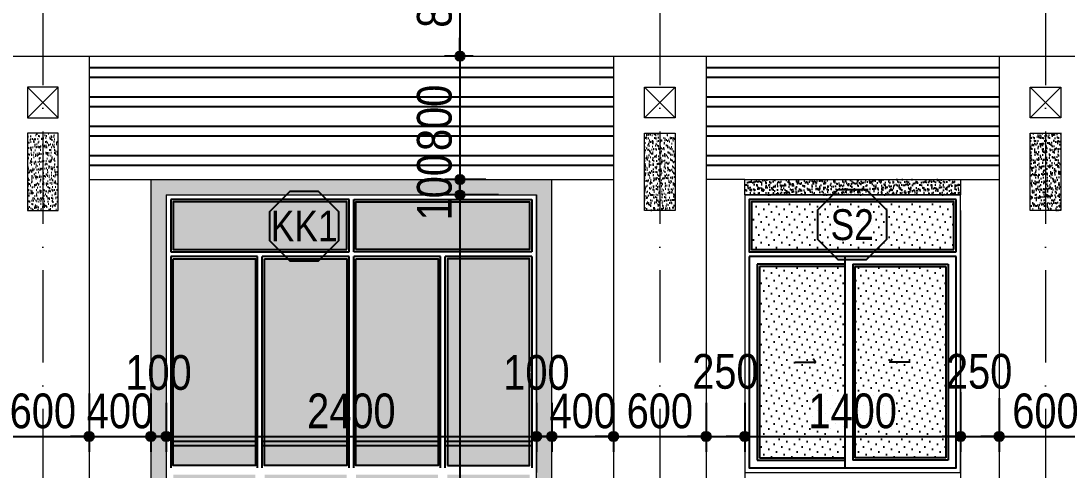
# Model space of a CAD drawing. Extents: x -1107188 to -523840, y 39692 to 514392.
# Drawn here: x -1084518 to -1077736, y 417517 to 420430 of the extents above; entities that cross this region are included whole.
import ezdxf
from ezdxf.enums import TextEntityAlignment as Align

# ---------------------------------------------------------------- set-up
doc = ezdxf.new("R2010")
doc.units = 0
doc.linetypes.add('ACAD_ISO10W100', pattern=[18, 12, -3, 0, -3])
doc.layers.get('DEFPOINTS').update_dxf_attribs({"linetype": 'CONTINUOUS'})
for name, color, linetype in [('DIM', 1, 'CONTINUOUS'), ('DOOR', 20, 'CONTINUOUS'), ('HACTH', 8, 'CONTINUOUS'), ('HATCH', 8, 'CONTINUOUS'), ('KINH 1', 142, 'CONTINUOUS'), ('TAGS', 60, 'CONTINUOUS')]:
    doc.layers.add(name, color=color, linetype=linetype)
doc.layers.add('NET-THAY', color=2, linetype='CONTINUOUS', lineweight=13)
doc.layers.add('TRUC', color=24, linetype='CONTINUOUS', lineweight=0)
doc.styles.add('HEL-CONDENSE', font='')
doc.styles.add('VNI-HELVE-CONDENSEN', font='')
doc.styles.get('HEL-CONDENSE').set_extended_font_data('VNI-Helve-Condense')
doc.styles.get('VNI-HELVE-CONDENSEN').set_extended_font_data('VNI-Helve-Condense')
doc.dimstyles.new('D100', dxfattribs={"dimtxt": 225, "dimasz": 1.2, "dimexe": 100, "dimexo": 0, "dimgap": 50, "dimtad": 1, "dimdec": 0, "dimzin": 13, "dimdsep": 46, "dimtxsty": 'HEL-CONDENSE', "dimblk": 'D50', "dimcen": 0, "dimclrd": 1, "dimclre": 1, "dimclrt": 7, "dimadec": 0, "dimazin": 0, "dimtfac": 1, "dimtdec": 0, "dimtmove": 0, "dimatfit": 3, "dimldrblk": 'D50', "dimfxl": 1, "dimtolj": 1, "dimtzin": 13, "dimarcsym": 0})
pattern_1 = [(37.5, (-2396478.653, 162683.128), (-1.2000235, 36.7059928), [0, -28.956, 0, -32.385, 0, -30.95625]), (7.5, (-2396478.653, 162683.13), (33.7142462, 53.7618825), [0, -15.621, 0, -26.0985, 0, -10.00125]), (327.5, (-2396502.085, 162683.128), (59.3244278, 0.10778885), [0, -9.525, 0, -34.29, 0, -44.7675]), (317.5, (-2396502.085, 162683.13), (57.266734, 16.7196992), [0, -4.7625, 0, -22.479, 0, -25.7175])]
pattern_2 = [(180, (-1259883.07, -48754.8), (-1e-14, -190.5), []), (180, (-1259946.57, -48691.3), (-1e-14, -190.5), [])]

# ---------------------------------------------------------------- blocks, each defined once
blk = doc.blocks.new('KH-CUADI')
at = {"layer": 'TAGS'}
blk.add_lwpolyline([(-124.3, 300), (-300, 124.3), (-300, -124.3), (-124.3, -300), (124.3, -300), (300, -124.3), (300, 124.3), (124.3, 300)], close=True, dxfattribs=at)
at = {"layer": 'TAGS', "style": 'VNI-HELVE-CONDENSEN'}
blk.add_attdef('D', text='', height=300, dxfattribs=at).set_placement((0, 0), align=Align.MIDDLE)
blk = doc.blocks.new('A$C5F62150E')
at = {"layer": 'KINH 1'}
h = blk.add_hatch(dxfattribs=at)
h.set_pattern_fill('DOTS', color=256, scale=750, angle=45, style=0)
h.set_pattern_definition([(45, (0, 0), (-16.5728, 49.71845), [0, -46.875])])
h.paths.add_polyline_path([(2528.9, 1072.2), (1218.9, 1072.2), (1218.9, 762.2), (2528.9, 762.2)])
h.paths.add_polyline_path([(1823.9, 652.2), (1268.9, 652.2), (1268.9, -587.8), (1823.9, -587.8)])
h.paths.add_polyline_path([(2478.9, 652.2), (1888.9, 652.2), (1888.9, -587.8), (2478.9, -587.8)])
at = {"layer": 'DOOR'}
for p, q in [((2543.9, 747.2), (2543.9, 1087.2)), ((2543.9, 717.2), (1203.9, 717.2)), ((1823.9, 717.2), (1823.9, -652.8)), ((1823.9, 667.2), (1253.9, 667.2)), ((1253.9, 667.2), (1253.9, -602.8)), ((1873.9, 667.2), (1873.9, -602.8)), ((1873.9, 667.2), (2493.9, 667.2)), ((2493.9, 667.2), (2493.9, -602.8)), ((1253.9, -602.8), (1823.9, -602.8)), ((2493.9, -602.8), (1873.9, -602.8))]:
    blk.add_line(p, q, dxfattribs=at)
at = {"layer": 'DOOR', "color": 8}
for p, q in [((1823.9, 652.2), (1268.9, 652.2)), ((1268.9, 652.2), (1268.9, -587.8)), ((1888.9, 652.2), (1888.9, -587.8)), ((1888.9, 652.2), (2478.9, 652.2)), ((2478.9, 652.2), (2478.9, -587.8)), ((1268.9, -587.8), (1823.9, -587.8)), ((2478.9, -587.8), (1888.9, -587.8))]:
    blk.add_line(p, q, dxfattribs=at)
at = {"layer": 'DOOR'}
for points in [[(2543.9, 1087.2), (1203.9, 1087.2), (1203.9, 747.2), (2543.9, 747.2)], [(1203.9, 717.2), (1203.9, -652.8), (2543.9, -652.8), (2543.9, 717.2)], [(1501.6, 32.3), (1632, 32.3), (1618.7, 53)], [(2246.2, 32.3), (2115.8, 32.3), (2129.1, 53)]]:
    blk.add_lwpolyline(points, dxfattribs=at)
at = {"layer": 'DOOR', "color": 8}
blk.add_lwpolyline([(2528.9, 762.2), (2528.9, 1072.2), (1218.9, 1072.2), (1218.9, 762.2), (2528.9, 762.2)], close=True, dxfattribs=at)
at = {"layer": 'NET-THAY'}
for p, q in [((1173.9, 1117.2), (2573.9, 1117.2)), ((2573.9, -682.8), (2573.9, 1117.2)), ((1173.9, -682.8), (2573.9, -682.8))]:
    blk.add_line(p, q, dxfattribs=at)
blk.add_lwpolyline([(1173.9, 1117.2), (1173.9, -682.8)], dxfattribs=at)
at = {"layer": 'TAGS', "linetype": 'Continuous'}
ref = blk.add_blockref('KH-CUADI', (1871, 924.3), dxfattribs=dict(at, xscale=0.75, yscale=0.75, zscale=0.75, rotation=180))
ref.add_attrib('D', 'S2', dxfattribs={"color": 7, "height": 200, "style": 'VNI-HELVE-CONDENSEN'}).set_placement((1871, 924.3), align=Align.MIDDLE)
blk = doc.blocks.new('D50')
at = {"layer": 'DIM'}
blk.add_hatch(color=256, dxfattribs=at).paths.add_polyline_path([(25, 0, 1), (-25, 0, 1)])
blk.add_line((25, 0), (100, 0), dxfattribs=at)
blk.add_circle((0, 0), 25, dxfattribs=at)
blk = doc.blocks.new('*D844')
at = {"layer": 'DEFPOINTS', "color": 0, "linetype": 'Continuous', "transparency": 16777216}
for p in [(-1084675.8, 418038.1), (-1084075.8, 418013.2), (-1084075.8, 417734.3)]:
    blk.add_point(p, dxfattribs=at)
at = {"layer": 'DIM', "color": 1, "linetype": 'Continuous', "lineweight": -2, "transparency": 16777216}
for p, q in [((-1084675.8, 418038.1), (-1084675.8, 417634.3)), ((-1084075.8, 418013.2), (-1084075.8, 417634.3)), ((-1084674.6, 417734.3), (-1084077, 417734.3))]:
    blk.add_line(p, q, dxfattribs=at)
at = {"layer": 'DIM', "color": 1, "linetype": 'Continuous', "lineweight": -2, "transparency": 16777216, "xscale": 1.199999999999999, "yscale": 1.199999999999999, "zscale": 1.199999999999999, "rotation": 180}
blk.add_blockref('D50', (-1084675.8, 417734.3), dxfattribs=at)
at = {"layer": 'DIM', "color": 1, "linetype": 'Continuous', "lineweight": -2, "transparency": 16777216, "xscale": 1.199999999999999, "yscale": 1.199999999999999, "zscale": 1.199999999999999}
blk.add_blockref('D50', (-1084075.8, 417734.3), dxfattribs=at)
at = {"layer": 'DIM', "color": 7, "linetype": 'Continuous', "transparency": 16777216, "insert": (-1084375.8, 417899.2), "char_height": 225, "attachment_point": 5, "style": 'HEL-CONDENSE'}
blk.add_mtext('\\A1;600', dxfattribs=at)
blk = doc.blocks.new('*D845')
at = {"layer": 'DEFPOINTS', "color": 0, "linetype": 'Continuous', "transparency": 16777216}
for p in [(-1084075.8, 418013.2), (-1083675.8, 418013.2), (-1083675.8, 417734.3)]:
    blk.add_point(p, dxfattribs=at)
at = {"layer": 'DIM', "color": 1, "linetype": 'Continuous', "lineweight": -2, "transparency": 16777216}
for p, q in [((-1084075.8, 418013.2), (-1084075.8, 417634.3)), ((-1083675.8, 418013.2), (-1083675.8, 417634.3)), ((-1084074.6, 417734.3), (-1083677, 417734.3))]:
    blk.add_line(p, q, dxfattribs=at)
at = {"layer": 'DIM', "color": 1, "linetype": 'Continuous', "lineweight": -2, "transparency": 16777216, "xscale": 1.199999999999999, "yscale": 1.199999999999999, "zscale": 1.199999999999999, "rotation": 180}
blk.add_blockref('D50', (-1084075.8, 417734.3), dxfattribs=at)
at = {"layer": 'DIM', "color": 1, "linetype": 'Continuous', "lineweight": -2, "transparency": 16777216, "xscale": 1.199999999999999, "yscale": 1.199999999999999, "zscale": 1.199999999999999}
blk.add_blockref('D50', (-1083675.8, 417734.3), dxfattribs=at)
at = {"layer": 'DIM', "color": 7, "linetype": 'Continuous', "transparency": 16777216, "insert": (-1083875.8, 417899.2), "char_height": 225, "attachment_point": 5, "style": 'HEL-CONDENSE'}
blk.add_mtext('\\A1;400', dxfattribs=at)
blk = doc.blocks.new('*D846')
at = {"layer": 'DEFPOINTS', "color": 0, "linetype": 'Continuous', "transparency": 16777216}
for p in [(-1083675.8, 418013.2), (-1083575.8, 417952.3), (-1083575.8, 417734.3)]:
    blk.add_point(p, dxfattribs=at)
at = {"layer": 'DIM', "color": 1, "linetype": 'Continuous', "lineweight": -2, "transparency": 16777216}
for p, q in [((-1083675.8, 418013.2), (-1083675.8, 417634.3)), ((-1083575.8, 417952.3), (-1083575.8, 417634.3)), ((-1083677, 417734.3), (-1083678.2, 417734.3)), ((-1083675.8, 417734.3), (-1083575.8, 417734.3)), ((-1083574.6, 417734.3), (-1083573.4, 417734.3))]:
    blk.add_line(p, q, dxfattribs=at)
at = {"layer": 'DIM', "color": 1, "linetype": 'Continuous', "lineweight": -2, "transparency": 16777216, "xscale": 1.199999999999999, "yscale": 1.199999999999999, "zscale": 1.199999999999999}
blk.add_blockref('D50', (-1083675.8, 417734.3), dxfattribs=at)
at = {"layer": 'DIM', "color": 1, "linetype": 'Continuous', "lineweight": -2, "transparency": 16777216, "xscale": 1.199999999999999, "yscale": 1.199999999999999, "zscale": 1.199999999999999, "rotation": 180}
blk.add_blockref('D50', (-1083575.8, 417734.3), dxfattribs=at)
at = {"layer": 'DIM', "color": 7, "linetype": 'Continuous', "transparency": 16777216, "insert": (-1083625.8, 418148.4), "char_height": 225, "attachment_point": 5, "style": 'HEL-CONDENSE'}
blk.add_mtext('\\A1;100', dxfattribs=at)
blk = doc.blocks.new('*D847')
at = {"layer": 'DEFPOINTS', "color": 0, "linetype": 'Continuous', "transparency": 16777216}
for p in [(-1083575.8, 417952.3), (-1081175.8, 417952.3), (-1081175.8, 417734.3)]:
    blk.add_point(p, dxfattribs=at)
at = {"layer": 'DIM', "color": 1, "linetype": 'Continuous', "lineweight": -2, "transparency": 16777216}
for p, q in [((-1083575.8, 417952.3), (-1083575.8, 417634.3)), ((-1081175.8, 417952.3), (-1081175.8, 417634.3)), ((-1083574.6, 417734.3), (-1081177, 417734.3))]:
    blk.add_line(p, q, dxfattribs=at)
at = {"layer": 'DIM', "color": 1, "linetype": 'Continuous', "lineweight": -2, "transparency": 16777216, "xscale": 1.199999999999999, "yscale": 1.199999999999999, "zscale": 1.199999999999999, "rotation": 180}
blk.add_blockref('D50', (-1083575.8, 417734.3), dxfattribs=at)
at = {"layer": 'DIM', "color": 1, "linetype": 'Continuous', "lineweight": -2, "transparency": 16777216, "xscale": 1.199999999999999, "yscale": 1.199999999999999, "zscale": 1.199999999999999}
blk.add_blockref('D50', (-1081175.8, 417734.3), dxfattribs=at)
at = {"layer": 'DIM', "color": 7, "linetype": 'Continuous', "transparency": 16777216, "insert": (-1082375.8, 417899.2), "char_height": 225, "attachment_point": 5, "style": 'HEL-CONDENSE'}
blk.add_mtext('\\A1;2400', dxfattribs=at)
blk = doc.blocks.new('*D848')
at = {"layer": 'DEFPOINTS', "color": 0, "linetype": 'Continuous', "transparency": 16777216}
for p in [(-1081175.8, 417952.3), (-1081075.8, 417952.3), (-1081075.8, 417734.3)]:
    blk.add_point(p, dxfattribs=at)
at = {"layer": 'DIM', "color": 1, "linetype": 'Continuous', "lineweight": -2, "transparency": 16777216}
for p, q in [((-1081175.8, 417952.3), (-1081175.8, 417634.3)), ((-1081075.8, 417952.3), (-1081075.8, 417634.3)), ((-1081177, 417734.3), (-1081178.2, 417734.3)), ((-1081175.8, 417734.3), (-1081075.8, 417734.3)), ((-1081074.6, 417734.3), (-1081073.4, 417734.3))]:
    blk.add_line(p, q, dxfattribs=at)
at = {"layer": 'DIM', "color": 1, "linetype": 'Continuous', "lineweight": -2, "transparency": 16777216, "xscale": 1.199999999999999, "yscale": 1.199999999999999, "zscale": 1.199999999999999}
blk.add_blockref('D50', (-1081175.8, 417734.3), dxfattribs=at)
at = {"layer": 'DIM', "color": 1, "linetype": 'Continuous', "lineweight": -2, "transparency": 16777216, "xscale": 1.199999999999999, "yscale": 1.199999999999999, "zscale": 1.199999999999999, "rotation": 180}
blk.add_blockref('D50', (-1081075.8, 417734.3), dxfattribs=at)
at = {"layer": 'DIM', "color": 7, "linetype": 'Continuous', "transparency": 16777216, "insert": (-1081175.8, 418148.8), "char_height": 225, "attachment_point": 5, "style": 'HEL-CONDENSE'}
blk.add_mtext('\\A1;100', dxfattribs=at)
blk = doc.blocks.new('*D792')
at = {"layer": 'DEFPOINTS', "color": 0, "linetype": 'Continuous', "transparency": 16777216}
for p in [(-1081075.8, 417952.3), (-1080675.8, 417952.3), (-1080675.8, 417734.3)]:
    blk.add_point(p, dxfattribs=at)
at = {"layer": 'DIM', "color": 1, "linetype": 'Continuous', "lineweight": -2, "transparency": 16777216}
for p, q in [((-1081075.8, 417952.3), (-1081075.8, 417634.3)), ((-1080675.8, 417952.3), (-1080675.8, 417634.3)), ((-1081074.6, 417734.3), (-1080677, 417734.3))]:
    blk.add_line(p, q, dxfattribs=at)
at = {"layer": 'DIM', "color": 1, "linetype": 'Continuous', "lineweight": -2, "transparency": 16777216, "xscale": 1.199999999999999, "yscale": 1.199999999999999, "zscale": 1.199999999999999, "rotation": 180}
blk.add_blockref('D50', (-1081075.8, 417734.3), dxfattribs=at)
at = {"layer": 'DIM', "color": 1, "linetype": 'Continuous', "lineweight": -2, "transparency": 16777216, "xscale": 1.199999999999999, "yscale": 1.199999999999999, "zscale": 1.199999999999999}
blk.add_blockref('D50', (-1080675.8, 417734.3), dxfattribs=at)
at = {"layer": 'DIM', "color": 7, "linetype": 'Continuous', "transparency": 16777216, "insert": (-1080875.8, 417899.2), "char_height": 225, "attachment_point": 5, "style": 'HEL-CONDENSE'}
blk.add_mtext('\\A1;400', dxfattribs=at)
blk = doc.blocks.new('*D793')
at = {"layer": 'DEFPOINTS', "color": 0, "linetype": 'Continuous', "transparency": 16777216}
for p in [(-1080675.8, 417952.3), (-1080075.8, 417952.3), (-1080075.8, 417734.3)]:
    blk.add_point(p, dxfattribs=at)
at = {"layer": 'DIM', "color": 1, "linetype": 'Continuous', "lineweight": -2, "transparency": 16777216}
for p, q in [((-1080675.8, 417952.3), (-1080675.8, 417634.3)), ((-1080075.8, 417952.3), (-1080075.8, 417634.3)), ((-1080674.6, 417734.3), (-1080077, 417734.3))]:
    blk.add_line(p, q, dxfattribs=at)
at = {"layer": 'DIM', "color": 1, "linetype": 'Continuous', "lineweight": -2, "transparency": 16777216, "xscale": 1.199999999999999, "yscale": 1.199999999999999, "zscale": 1.199999999999999, "rotation": 180}
blk.add_blockref('D50', (-1080675.8, 417734.3), dxfattribs=at)
at = {"layer": 'DIM', "color": 1, "linetype": 'Continuous', "lineweight": -2, "transparency": 16777216, "xscale": 1.199999999999999, "yscale": 1.199999999999999, "zscale": 1.199999999999999}
blk.add_blockref('D50', (-1080075.8, 417734.3), dxfattribs=at)
at = {"layer": 'DIM', "color": 7, "linetype": 'Continuous', "transparency": 16777216, "insert": (-1080375.8, 417899.2), "char_height": 225, "attachment_point": 5, "style": 'HEL-CONDENSE'}
blk.add_mtext('\\A1;600', dxfattribs=at)
blk = doc.blocks.new('*D794')
at = {"layer": 'DEFPOINTS', "color": 0, "linetype": 'Continuous', "transparency": 16777216}
for p in [(-1080075.8, 417952.3), (-1079825.8, 417952.3), (-1079825.8, 417734.3)]:
    blk.add_point(p, dxfattribs=at)
at = {"layer": 'DIM', "color": 1, "linetype": 'Continuous', "lineweight": -2, "transparency": 16777216}
for p, q in [((-1080075.8, 417952.3), (-1080075.8, 417634.3)), ((-1079825.8, 417952.3), (-1079825.8, 417634.3)), ((-1080074.6, 417734.3), (-1079827, 417734.3))]:
    blk.add_line(p, q, dxfattribs=at)
at = {"layer": 'DIM', "color": 1, "linetype": 'Continuous', "lineweight": -2, "transparency": 16777216, "xscale": 1.199999999999999, "yscale": 1.199999999999999, "zscale": 1.199999999999999, "rotation": 180}
blk.add_blockref('D50', (-1080075.8, 417734.3), dxfattribs=at)
at = {"layer": 'DIM', "color": 1, "linetype": 'Continuous', "lineweight": -2, "transparency": 16777216, "xscale": 1.199999999999999, "yscale": 1.199999999999999, "zscale": 1.199999999999999}
blk.add_blockref('D50', (-1079825.8, 417734.3), dxfattribs=at)
at = {"layer": 'DIM', "color": 7, "linetype": 'Continuous', "transparency": 16777216, "insert": (-1079950.8, 418155.5), "char_height": 225, "attachment_point": 5, "style": 'HEL-CONDENSE'}
blk.add_mtext('\\A1;250', dxfattribs=at)
blk = doc.blocks.new('*D795')
at = {"layer": 'DEFPOINTS', "color": 0, "linetype": 'Continuous', "transparency": 16777216}
for p in [(-1078425.8, 418023.2), (-1079825.8, 417952.3), (-1078425.8, 417734.3)]:
    blk.add_point(p, dxfattribs=at)
at = {"layer": 'DIM', "color": 1, "linetype": 'Continuous', "lineweight": -2, "transparency": 16777216}
for p, q in [((-1078425.8, 418023.2), (-1078425.8, 417634.3)), ((-1079825.8, 417952.3), (-1079825.8, 417634.3)), ((-1079824.6, 417734.3), (-1078427, 417734.3))]:
    blk.add_line(p, q, dxfattribs=at)
at = {"layer": 'DIM', "color": 1, "linetype": 'Continuous', "lineweight": -2, "transparency": 16777216, "xscale": 1.199999999999999, "yscale": 1.199999999999999, "zscale": 1.199999999999999, "rotation": 180}
blk.add_blockref('D50', (-1079825.8, 417734.3), dxfattribs=at)
at = {"layer": 'DIM', "color": 1, "linetype": 'Continuous', "lineweight": -2, "transparency": 16777216, "xscale": 1.199999999999999, "yscale": 1.199999999999999, "zscale": 1.199999999999999}
blk.add_blockref('D50', (-1078425.8, 417734.3), dxfattribs=at)
at = {"layer": 'DIM', "color": 7, "linetype": 'Continuous', "transparency": 16777216, "insert": (-1079125.8, 417899.2), "char_height": 225, "attachment_point": 5, "style": 'HEL-CONDENSE'}
blk.add_mtext('\\A1;1400', dxfattribs=at)
blk = doc.blocks.new('*D796')
at = {"layer": 'DEFPOINTS', "color": 0, "linetype": 'Continuous', "transparency": 16777216}
for p in [(-1078425.8, 418023.2), (-1078175.8, 417983.4), (-1078175.8, 417734.3)]:
    blk.add_point(p, dxfattribs=at)
at = {"layer": 'DIM', "color": 1, "linetype": 'Continuous', "lineweight": -2, "transparency": 16777216}
for p, q in [((-1078425.8, 418023.2), (-1078425.8, 417634.3)), ((-1078175.8, 417983.4), (-1078175.8, 417634.3)), ((-1078424.6, 417734.3), (-1078177, 417734.3))]:
    blk.add_line(p, q, dxfattribs=at)
at = {"layer": 'DIM', "color": 1, "linetype": 'Continuous', "lineweight": -2, "transparency": 16777216, "xscale": 1.199999999999999, "yscale": 1.199999999999999, "zscale": 1.199999999999999, "rotation": 180}
blk.add_blockref('D50', (-1078425.8, 417734.3), dxfattribs=at)
at = {"layer": 'DIM', "color": 1, "linetype": 'Continuous', "lineweight": -2, "transparency": 16777216, "xscale": 1.199999999999999, "yscale": 1.199999999999999, "zscale": 1.199999999999999}
blk.add_blockref('D50', (-1078175.8, 417734.3), dxfattribs=at)
at = {"layer": 'DIM', "color": 7, "linetype": 'Continuous', "transparency": 16777216, "insert": (-1078305.8, 418155.8), "char_height": 225, "attachment_point": 5, "style": 'HEL-CONDENSE'}
blk.add_mtext('\\A1;250', dxfattribs=at)
blk = doc.blocks.new('*D797')
at = {"layer": 'DEFPOINTS', "color": 0, "linetype": 'Continuous', "transparency": 16777216}
for p in [(-1078175.8, 417983.4), (-1077575.8, 417983.4), (-1077575.8, 417734.3)]:
    blk.add_point(p, dxfattribs=at)
at = {"layer": 'DIM', "color": 1, "linetype": 'Continuous', "lineweight": -2, "transparency": 16777216}
for p, q in [((-1078175.8, 417983.4), (-1078175.8, 417634.3)), ((-1077575.8, 417983.4), (-1077575.8, 417634.3)), ((-1078174.6, 417734.3), (-1077577, 417734.3))]:
    blk.add_line(p, q, dxfattribs=at)
at = {"layer": 'DIM', "color": 1, "linetype": 'Continuous', "lineweight": -2, "transparency": 16777216, "xscale": 1.199999999999999, "yscale": 1.199999999999999, "zscale": 1.199999999999999, "rotation": 180}
blk.add_blockref('D50', (-1078175.8, 417734.3), dxfattribs=at)
at = {"layer": 'DIM', "color": 1, "linetype": 'Continuous', "lineweight": -2, "transparency": 16777216, "xscale": 1.199999999999999, "yscale": 1.199999999999999, "zscale": 1.199999999999999}
blk.add_blockref('D50', (-1077575.8, 417734.3), dxfattribs=at)
at = {"layer": 'DIM', "color": 7, "linetype": 'Continuous', "transparency": 16777216, "insert": (-1077875.8, 417899.2), "char_height": 225, "attachment_point": 5, "style": 'HEL-CONDENSE'}
blk.add_mtext('\\A1;600', dxfattribs=at)
blk = doc.blocks.new('*D866')
at = {"layer": 'DEFPOINTS', "color": 0, "linetype": 'Continuous', "transparency": 16777216}
for p in [(-1081585.8, 421001.6), (-1081671.5, 420201.6), (-1081585.8, 420201.6)]:
    blk.add_point(p, dxfattribs=at)
at = {"layer": 'DIM', "color": 1, "linetype": 'Continuous', "lineweight": -2, "transparency": 16777216}
for p, q in [((-1081585.8, 421001.6), (-1081771.5, 421001.6)), ((-1081671.5, 421000.4), (-1081671.5, 420202.8)), ((-1081585.8, 420201.6), (-1081771.5, 420201.6))]:
    blk.add_line(p, q, dxfattribs=at)
at = {"layer": 'DIM', "color": 1, "linetype": 'Continuous', "lineweight": -2, "transparency": 16777216, "xscale": 1.199999999999999, "yscale": 1.199999999999999, "zscale": 1.199999999999999}
for p, rotation in [((-1081671.5, 421001.6), 90), ((-1081671.5, 420201.6), 270)]:
    blk.add_blockref('D50', p, dxfattribs=dict(at, rotation=rotation))
at = {"layer": 'DIM', "color": 7, "linetype": 'Continuous', "transparency": 16777216, "insert": (-1081836.4, 420601.6), "char_height": 225, "attachment_point": 5, "rotation": 90, "style": 'HEL-CONDENSE'}
blk.add_mtext('\\A1;800', dxfattribs=at)
blk = doc.blocks.new('*D867')
at = {"layer": 'DEFPOINTS', "color": 0, "linetype": 'Continuous', "transparency": 16777216}
for p in [(-1081585.8, 420201.6), (-1081671.5, 419401.6), (-1081503.9, 419401.6)]:
    blk.add_point(p, dxfattribs=at)
at = {"layer": 'DIM', "color": 1, "linetype": 'Continuous', "lineweight": -2, "transparency": 16777216}
for p, q in [((-1081585.8, 420201.6), (-1081771.5, 420201.6)), ((-1081671.5, 420200.4), (-1081671.5, 419402.8)), ((-1081503.9, 419401.6), (-1081771.5, 419401.6))]:
    blk.add_line(p, q, dxfattribs=at)
at = {"layer": 'DIM', "color": 1, "linetype": 'Continuous', "lineweight": -2, "transparency": 16777216, "xscale": 1.199999999999999, "yscale": 1.199999999999999, "zscale": 1.199999999999999}
for p, rotation in [((-1081671.5, 420201.6), 90), ((-1081671.5, 419401.6), 270)]:
    blk.add_blockref('D50', p, dxfattribs=dict(at, rotation=rotation))
at = {"layer": 'DIM', "color": 7, "linetype": 'Continuous', "transparency": 16777216, "insert": (-1081836.4, 419801.6), "char_height": 225, "attachment_point": 5, "rotation": 90, "style": 'HEL-CONDENSE'}
blk.add_mtext('\\A1;800', dxfattribs=at)
blk = doc.blocks.new('*D868')
at = {"layer": 'DEFPOINTS', "color": 0, "linetype": 'Continuous', "transparency": 16777216}
for p in [(-1081503.9, 419401.6), (-1081671.5, 419301.6), (-1081421.1, 419301.6)]:
    blk.add_point(p, dxfattribs=at)
at = {"layer": 'DIM', "color": 1, "linetype": 'Continuous', "lineweight": -2, "transparency": 16777216}
for p, q in [((-1081503.9, 419401.6), (-1081771.5, 419401.6)), ((-1081671.5, 419402.8), (-1081671.5, 419404)), ((-1081671.5, 419401.6), (-1081671.5, 419301.6)), ((-1081421.1, 419301.6), (-1081771.5, 419301.6)), ((-1081671.5, 419300.4), (-1081671.5, 419299.2))]:
    blk.add_line(p, q, dxfattribs=at)
at = {"layer": 'DIM', "color": 1, "linetype": 'Continuous', "lineweight": -2, "transparency": 16777216, "xscale": 1.199999999999999, "yscale": 1.199999999999999, "zscale": 1.199999999999999}
for p, rotation in [((-1081671.5, 419401.6), 270), ((-1081671.5, 419301.6), 90)]:
    blk.add_blockref('D50', p, dxfattribs=dict(at, rotation=rotation))
at = {"layer": 'DIM', "color": 7, "linetype": 'Continuous', "transparency": 16777216, "insert": (-1081836.4, 419351.6), "char_height": 225, "attachment_point": 5, "rotation": 90, "style": 'HEL-CONDENSE'}
blk.add_mtext('\\A1;100', dxfattribs=at)
blk = doc.blocks.new('*D869')
at = {"layer": 'DEFPOINTS', "color": 0, "linetype": 'Continuous', "transparency": 16777216}
for p in [(-1081421.1, 419301.6), (-1081671.5, 413801.6), (-1081421.1, 413801.6)]:
    blk.add_point(p, dxfattribs=at)
at = {"layer": 'DIM', "color": 1, "linetype": 'Continuous', "lineweight": -2, "transparency": 16777216}
for p, q in [((-1081421.1, 419301.6), (-1081771.5, 419301.6)), ((-1081671.5, 419300.4), (-1081671.5, 413802.8)), ((-1081421.1, 413801.6), (-1081771.5, 413801.6))]:
    blk.add_line(p, q, dxfattribs=at)
at = {"layer": 'DIM', "color": 1, "linetype": 'Continuous', "lineweight": -2, "transparency": 16777216, "xscale": 1.199999999999999, "yscale": 1.199999999999999, "zscale": 1.199999999999999}
for p, rotation in [((-1081671.5, 419301.6), 90), ((-1081671.5, 413801.6), 270)]:
    blk.add_blockref('D50', p, dxfattribs=dict(at, rotation=rotation))
at = {"layer": 'DIM', "color": 7, "linetype": 'Continuous', "transparency": 16777216, "insert": (-1081836.4, 416551.6), "char_height": 225, "attachment_point": 5, "rotation": 90, "style": 'HEL-CONDENSE'}
blk.add_mtext('\\A1;5500', dxfattribs=at)

msp = doc.modelspace()

# ---------------------------------------------------------------- hatches: boundary and pattern name
at = {"layer": 'HACTH'}
h = msp.add_hatch(dxfattribs=at)
h.set_pattern_fill('ANSI32', color=256, scale=20, angle=135, style=0)
h.set_pattern_definition(pattern_2)
h.paths.add_polyline_path([(-1084075.774, 419401.638), (-1080675.774, 419401.638), (-1080675.774, 420201.638), (-1084075.774, 420201.638)])
h = msp.add_hatch(dxfattribs=at)
h.set_pattern_fill('ANSI32', color=256, scale=20, angle=135, style=0)
h.set_pattern_definition(pattern_2)
h.paths.add_polyline_path([(-1068625.774, 419401.638), (-1066275.774, 419401.638), (-1066275.774, 420201.638), (-1068625.774, 420201.638)])
h.paths.add_polyline_path([(-1077575.774, 419401.638), (-1075175.774, 419401.638), (-1075175.774, 420201.638), (-1077575.774, 420201.638)])
h.paths.add_polyline_path([(-1080075.774, 419401.638), (-1078175.774, 419401.638), (-1078175.774, 420201.638), (-1080075.774, 420201.638)])
at = {"layer": 'HATCH'}
h = msp.add_hatch(dxfattribs=at)
h.set_pattern_fill('AR-SAND', color=256, scale=0.75, style=0)
h.set_pattern_definition(pattern_1)
h.paths.add_polyline_path([(-1084475.774, 419201.638), (-1084275.774, 419201.638), (-1084275.774, 419701.638), (-1084475.774, 419701.638)])
h = msp.add_hatch(dxfattribs=at)
h.set_pattern_fill('AR-SAND', color=256, scale=0.75, style=0)
h.set_pattern_definition(pattern_1)
h.paths.add_polyline_path([(-1080475.774, 419201.638), (-1080275.774, 419201.638), (-1080275.774, 419701.638), (-1080475.774, 419701.638)])
h = msp.add_hatch(dxfattribs=at)
h.set_pattern_fill('AR-SAND', color=256, scale=0.75, style=0)
h.set_pattern_definition(pattern_1)
h.paths.add_polyline_path([(-1077975.774, 419201.638), (-1077775.774, 419201.638), (-1077775.774, 419701.638), (-1077975.774, 419701.638)])
h = msp.add_hatch(dxfattribs=at)
h.set_pattern_fill('AR-SAND', color=256, scale=0.75, style=0)
h.set_pattern_definition(pattern_1)
h.paths.add_polyline_path([(-1082375.774, 419401.638), (-1083675.769, 419401.638), (-1083675.772, 416601.638), (-1083575.772, 416601.638), (-1083575.771, 417501.638), (-1083575.774, 417501.638), (-1083575.774, 419301.638), (-1082375.774, 419301.638)])
h.paths.add_polyline_path([(-1083575.772, 416601.638), (-1083675.772, 416601.638), (-1083675.776, 413701.638), (-1082375.774, 413701.638), (-1082375.774, 413801.638), (-1083575.769, 413801.638), (-1083575.774, 413801.638), (-1083575.774, 415601.638), (-1083575.774, 415601.638)])
h.paths.add_polyline_path([(-1081075.769, 416601.638), (-1081175.769, 416601.638), (-1081175.769, 415501.638), (-1081175.769, 413801.638), (-1082375.774, 413801.638), (-1082375.774, 413701.638), (-1081075.769, 413701.638)])
h.paths.add_polyline_path([(-1081075.769, 419401.638), (-1082375.774, 419401.638), (-1082375.774, 419301.638), (-1081175.769, 419301.638), (-1081175.769, 416601.638), (-1081075.769, 416601.638)])
h = msp.add_hatch(dxfattribs=at)
h.set_pattern_fill('AR-SAND', color=256, scale=0.75, style=0)
h.set_pattern_definition(pattern_1)
h.paths.add_polyline_path([(-1079825.779, 419401.638), (-1078425.779, 419401.638), (-1078425.779, 419301.638), (-1079825.779, 419301.638)])
at = {"layer": 'KINH 1'}
h = msp.add_hatch(dxfattribs=at)
h.set_pattern_fill('DOTS', color=256, scale=750, angle=45, style=0)
h.set_pattern_definition([(45, (-2142157.97, 730940.948), (-16.5728152, 49.7184456), [0, -46.875])])
h.paths.add_polyline_path([(-1082405.769, 419256.638), (-1083530.769, 419256.638), (-1083530.769, 418946.638), (-1082405.769, 418946.638)])
h.paths.add_polyline_path([(-1081220.769, 419256.638), (-1082345.769, 419256.638), (-1082345.769, 418946.638), (-1081220.769, 418946.638)])
h.paths.add_polyline_path([(-1081220.769, 418886.638), (-1081753.269, 418886.638), (-1081753.269, 417546.638), (-1081220.769, 417546.638)])
h.paths.add_polyline_path([(-1081813.269, 418886.638), (-1082345.769, 418886.638), (-1082345.769, 417546.638), (-1081813.269, 417546.638)])
h.paths.add_polyline_path([(-1082405.769, 418886.638), (-1082938.269, 418886.638), (-1082938.269, 417546.638), (-1082405.769, 417546.638)])
h.paths.add_polyline_path([(-1082998.269, 418886.638), (-1083530.769, 418886.638), (-1083530.769, 417546.638), (-1082998.269, 417546.638)])
h.paths.add_polyline_path([(-1082998.269, 417486.638), (-1083530.769, 417486.638), (-1083530.769, 416601.638), (-1082998.269, 416601.638)])
h.paths.add_polyline_path([(-1082998.269, 416601.638), (-1083530.769, 416601.638), (-1083530.769, 415616.638), (-1082998.269, 415616.638)])
h.paths.add_polyline_path([(-1082405.769, 416601.638), (-1082938.269, 416601.638), (-1082938.269, 415616.638), (-1082405.769, 415616.638)])
h.paths.add_polyline_path([(-1082405.769, 417486.638), (-1082938.269, 417486.638), (-1082938.269, 416601.638), (-1082405.769, 416601.638)])
h.paths.add_polyline_path([(-1081813.269, 417486.638), (-1082345.769, 417486.638), (-1082345.769, 416601.638), (-1081813.269, 416601.638)])
h.paths.add_polyline_path([(-1081220.769, 417486.638), (-1081753.269, 417486.638), (-1081753.269, 416601.638), (-1081220.769, 416601.638)])
h.paths.add_polyline_path([(-1081220.769, 416601.638), (-1081753.269, 416601.638), (-1081753.269, 415616.638), (-1081220.769, 415616.638)])
h.paths.add_polyline_path([(-1081813.269, 416601.638), (-1082345.769, 416601.638), (-1082345.769, 415616.638), (-1081813.269, 415616.638)])
h.paths.add_polyline_path([(-1081220.769, 415556.638), (-1082345.769, 415556.638), (-1082345.769, 415276.638), (-1081220.769, 415276.638)])
h.paths.add_polyline_path([(-1082405.769, 415556.638), (-1083530.769, 415556.638), (-1083530.769, 415276.638), (-1082405.769, 415276.638)])
h.paths.add_polyline_path([(-1082998.269, 415216.638), (-1083530.769, 415216.638), (-1083530.769, 413846.638), (-1082998.269, 413846.638)])
h.paths.add_polyline_path([(-1082405.769, 415216.638), (-1082938.269, 415216.638), (-1082938.269, 413846.638), (-1082405.769, 413846.638)])
h.paths.add_polyline_path([(-1081813.269, 415216.638), (-1082345.769, 415216.638), (-1082345.769, 413846.638), (-1081813.269, 413846.638)])
h.paths.add_polyline_path([(-1081220.769, 415216.638), (-1081753.269, 415216.638), (-1081753.269, 413846.638), (-1081220.769, 413846.638)])

# ---------------------------------------------------------------- linework, layer by layer
at = {"layer": 'DOOR'}
for p, q in [((-1082390.769, 419271.638), (-1083545.769, 419271.638)), ((-1083545.769, 419271.638), (-1083545.769, 418931.638)), ((-1082390.769, 418931.638), (-1082390.769, 419271.638)), ((-1082360.769, 418931.638), (-1082360.769, 419271.638)), ((-1082360.769, 419271.638), (-1081205.769, 419271.638)), ((-1081205.769, 419271.638), (-1081205.769, 418931.638)), ((-1083545.769, 418931.638), (-1082390.769, 418931.638)), ((-1082983.269, 418901.638), (-1083545.769, 418901.638)), ((-1083545.769, 418901.638), (-1083545.769, 417531.638)), ((-1082983.269, 417531.638), (-1082983.269, 418901.638)), ((-1082390.769, 418901.638), (-1082953.269, 418901.638)), ((-1082953.269, 417531.638), (-1082953.269, 418901.638)), ((-1082390.769, 417531.638), (-1082390.769, 418901.638)), ((-1081205.769, 418931.638), (-1082360.769, 418931.638)), ((-1081798.269, 418901.638), (-1082360.769, 418901.638)), ((-1082360.769, 417531.638), (-1082360.769, 418901.638)), ((-1081798.269, 417531.638), (-1081798.269, 418901.638)), ((-1081205.769, 418901.638), (-1081768.269, 418901.638)), ((-1081768.269, 417531.638), (-1081768.269, 418901.638)), ((-1081205.769, 418901.638), (-1081205.769, 417531.638)), ((-1083545.769, 417703.766), (-1082983.269, 417703.766)), ((-1082983.269, 417673.766), (-1083545.769, 417673.766)), ((-1082953.269, 417703.766), (-1082390.769, 417703.766)), ((-1082390.769, 417673.766), (-1082953.269, 417673.766)), ((-1082360.769, 417703.766), (-1081798.269, 417703.766)), ((-1081798.269, 417673.766), (-1082360.769, 417673.766)), ((-1081768.269, 417703.766), (-1081205.769, 417703.766)), ((-1081205.769, 417673.766), (-1081768.269, 417673.766))]:
    msp.add_line(p, q, dxfattribs=at)
at = {"layer": 'DOOR', "color": 8}
for points in [[(-1082405.769, 418946.638), (-1082405.769, 419256.638), (-1083530.769, 419256.638), (-1083530.769, 418946.638), (-1082405.769, 418946.638)], [(-1082345.769, 418946.638), (-1082345.769, 419256.638), (-1081220.769, 419256.638), (-1081220.769, 418946.638), (-1082345.769, 418946.638)], [(-1083530.769, 418886.638), (-1082998.269, 418886.638), (-1082998.269, 417546.638), (-1083530.769, 417546.638)], [(-1082938.269, 418886.638), (-1082405.769, 418886.638), (-1082405.769, 417546.638), (-1082938.269, 417546.638)], [(-1082345.769, 418886.638), (-1081813.269, 418886.638), (-1081813.269, 417546.638), (-1082345.769, 417546.638)], [(-1081753.269, 417546.638), (-1081220.769, 417546.638), (-1081220.769, 418886.638), (-1081753.269, 418886.638)]]:
    msp.add_lwpolyline(points, close=True, dxfattribs=at)
at = {"layer": 'NET-THAY'}
for p, q in [((-1087175.774, 420201.638), (-1079570.49, 420201.638)), ((-1079570.49, 420201.638), (-1064975.774, 420201.638)), ((-1084075.774, 419401.638), (-1080675.774, 419401.638)), ((-1083675.769, 419401.638), (-1081075.769, 419401.638)), ((-1081075.769, 413701.638), (-1081075.769, 419401.638)), ((-1079825.779, 419401.638), (-1080075.774, 419401.638)), ((-1078425.779, 419401.638), (-1078175.774, 419401.638)), ((-1083575.769, 419301.638), (-1081175.774, 419301.638)), ((-1081175.769, 415501.638), (-1081175.769, 419301.638))]:
    msp.add_line(p, q, dxfattribs=at)
for points in [[(-1084075.774, 420201.638), (-1084075.774, 410901.638)], [(-1080675.774, 420201.638), (-1080675.774, 416301.638)], [(-1080075.774, 420201.638), (-1080075.774, 410901.638)], [(-1078175.774, 420201.638), (-1078175.774, 416301.638)], [(-1084275.774, 420001.638), (-1084475.774, 420001.638), (-1084475.774, 419801.638), (-1084275.774, 419801.638), (-1084275.774, 420001.638)], [(-1084475.774, 420001.638), (-1084275.774, 419801.638)], [(-1084275.774, 420001.638), (-1084475.774, 419801.638)], [(-1080475.774, 420001.638), (-1080275.774, 420001.638), (-1080275.774, 419801.638), (-1080475.774, 419801.638), (-1080475.774, 420001.638)], [(-1080275.774, 420001.638), (-1080475.774, 419801.638)], [(-1080475.774, 420001.638), (-1080275.774, 419801.638)], [(-1077975.774, 420001.638), (-1077775.774, 420001.638), (-1077775.774, 419801.638), (-1077975.774, 419801.638), (-1077975.774, 420001.638)], [(-1077775.774, 420001.638), (-1077975.774, 419801.638)], [(-1077975.774, 420001.638), (-1077775.774, 419801.638)], [(-1084275.774, 419701.638), (-1084475.774, 419701.638), (-1084475.774, 419201.638), (-1084275.774, 419201.638), (-1084275.774, 419701.638)], [(-1080475.774, 419701.638), (-1080275.774, 419701.638), (-1080275.774, 419201.638), (-1080475.774, 419201.638), (-1080475.774, 419701.638)], [(-1077975.774, 419701.638), (-1077775.774, 419701.638), (-1077775.774, 419201.638), (-1077975.774, 419201.638), (-1077975.774, 419701.638)], [(-1083675.769, 419401.638), (-1083675.776, 413701.638)], [(-1083575.774, 419301.638), (-1081175.774, 419301.638)], [(-1083575.774, 419301.638), (-1083575.774, 417501.638)], [(-1083575.769, 419301.638), (-1083575.774, 415601.638)], [(-1081175.774, 419301.638), (-1081175.774, 417501.638)], [(-1079825.774, 419201.638), (-1079825.774, 417401.638)], [(-1078425.774, 419201.638), (-1078425.774, 417401.638)]]:
    msp.add_lwpolyline(points, dxfattribs=at)
msp.add_lwpolyline([(-1079825.779, 419401.638), (-1078425.779, 419401.638), (-1078425.779, 419301.638), (-1079825.779, 419301.638)], close=True, dxfattribs=at)
at = {"layer": 'TRUC', "linetype": 'ACAD_ISO10W100', "ltscale": 50}
for points in [[(-1084375.774, 424214.293), (-1084375.774, 409851.638)], [(-1084375.774, 424214.293), (-1084375.774, 409851.638)], [(-1080375.774, 424214.293), (-1080375.774, 409851.638)], [(-1077875.774, 424214.293), (-1077875.774, 409851.638)], [(-1100124.007, 420201.638), (-1064655.569, 420201.638)]]:
    msp.add_lwpolyline(points, dxfattribs=at)

# ---------------------------------------------------------------- block references
at = {"layer": 'DOOR'}
msp.add_blockref('A$C5F62150E', (-1080999.669, 418184.41), dxfattribs=at)
at = {"layer": 'TAGS', "linetype": 'Continuous'}
ref = msp.add_blockref('KH-CUADI', (-1082681.407, 419099.625), dxfattribs=dict(at, xscale=0.75, yscale=0.75, zscale=0.75, rotation=180))
ref.add_attrib('D', 'KK1', dxfattribs={"color": 7, "height": 200, "style": 'VNI-HELVE-CONDENSEN'}).set_placement((-1082681.407, 419099.625), align=Align.MIDDLE)

# ---------------------------------------------------------------- dimensions: what is measured, and where the dimension line sits
at = {"layer": 'DIM', "linetype": 'Continuous'}
dim = msp.add_linear_dim(base=(-1081671.531, 420201.638), p1=(-1081585.794, 421001.638), p2=(-1081585.794, 420201.638), angle=90, dimstyle='D100', dxfattribs=at)
dim.commit()
dim.dimension.update_dxf_attribs({"geometry": '*D866', "text_midpoint": (-1081836.431, 420601.638)})
for base, p1, p2, picture, middle in [((-1081671.531, 419401.638), (-1081585.794, 420201.638), (-1081503.863, 419401.638), '*D867', (-1081836.431, 419801.638)), ((-1081671.531, 413801.638), (-1081421.077, 419301.638), (-1081421.077, 413801.638), '*D869', (-1081836.431, 416551.638))]:
    dim = msp.add_linear_dim(base=base, p1=p1, p2=p2, angle=90, dimstyle='D100', override={"dimtmove": 1}, dxfattribs=at)
    dim.commit()
    dim.dimension.update_dxf_attribs({"geometry": picture, "text_midpoint": middle})
dim = msp.add_linear_dim(base=(-1081671.531, 419301.638), p1=(-1081503.863, 419401.638), p2=(-1081421.077, 419301.638), angle=90, dimstyle='D100', override={"dimtmove": 1}, dxfattribs=at)
dim.commit()
dim.dimension.update_dxf_attribs({"geometry": '*D868', "text_midpoint": (-1081671.531, 419351.638), "dimtype": 160})
for base, p1, p2, picture, middle in [((-1083575.774, 417734.271), (-1083675.771, 418013.16), (-1083575.774, 417952.27), '*D846', (-1083625.772, 417983.517)), ((-1081075.769, 417734.271), (-1081175.774, 417952.27), (-1081075.769, 417952.27), '*D848', (-1081175.769, 417983.943)), ((-1079825.774, 417734.271), (-1080075.774, 417952.27), (-1079825.774, 417952.27), '*D794', (-1079950.774, 417990.62)), ((-1078175.774, 417734.271), (-1078425.774, 418023.222), (-1078175.774, 417983.371), '*D796', (-1078305.774, 417990.927)), ((-1083675.771, 417734.271), (-1084075.774, 418013.16), (-1083675.771, 418013.16), '*D845', (-1083875.772, 417734.271)), ((-1080675.774, 417734.271), (-1081075.769, 417952.27), (-1080675.774, 417952.27), '*D792', (-1080875.771, 417734.271))]:
    dim = msp.add_linear_dim(base=base, p1=p1, p2=p2, dimstyle='D100', override={"dimtmove": 1}, dxfattribs=at)
    dim.commit()
    dim.dimension.update_dxf_attribs({"geometry": picture, "text_midpoint": middle, "dimtype": 160})
for base, p1, p2, picture, middle in [((-1084075.774, 417734.271), (-1084675.774, 418038.078), (-1084075.774, 418013.16), '*D844', (-1084375.774, 417899.171)), ((-1081175.774, 417734.271), (-1083575.774, 417952.27), (-1081175.774, 417952.27), '*D847', (-1082375.774, 417899.171)), ((-1080075.774, 417734.271), (-1080675.774, 417952.27), (-1080075.774, 417952.27), '*D793', (-1080375.774, 417899.171)), ((-1078425.774, 417734.271), (-1079825.774, 417952.27), (-1078425.774, 418023.222), '*D795', (-1079125.774, 417899.171)), ((-1077575.774, 417734.271), (-1078175.774, 417983.371), (-1077575.774, 417983.371), '*D797', (-1077875.774, 417899.171))]:
    dim = msp.add_linear_dim(base=base, p1=p1, p2=p2, dimstyle='D100', override={"dimtmove": 1}, dxfattribs=at)
    dim.commit()
    dim.dimension.update_dxf_attribs({"geometry": picture, "text_midpoint": middle})

doc.saveas('drawing.dxf')
